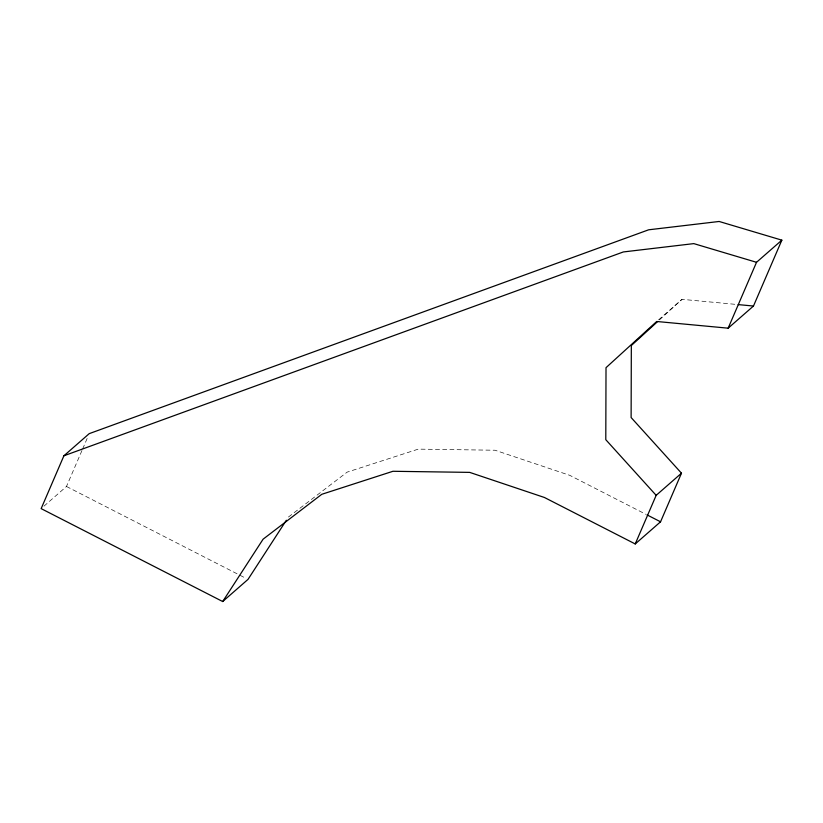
<?xml version="1.0" encoding="UTF-8"?>
<svg xmlns="http://www.w3.org/2000/svg" width="823" height="823" viewBox="0 0 823 823"><rect width="100%" height="100%" fill="white"/><g stroke="black" fill="none" stroke-linecap="round" stroke-linejoin="round"><path stroke-width="0.62" stroke-dasharray="4.12 3.09" d="M43.969 506.166L66.478 486.475L82.156 450.078M82.66 448.905L87.711 437.157M659.49 319.869L682.02 299.335L736.894 304.479M658.575 319.849L682.02 299.335M288.431 517.029L347.1 472.155L418.279 449.132L495.014 450.232L569.783 475.344L645.962 514.334M66.478 486.475L238.886 574.711M240.028 575.298L245.738 578.219"/><path stroke-width="1.23" d="M222.694 601.531L263.103 539.178L321.772 494.304L392.952 471.281L469.686 472.381L544.456 497.493L635.233 543.952L656.168 495.343L605.79 439.688L606.016 367.675L656.692 321.484L728.149 328.182L753.477 306.033L781.85 240.151L719.127 221.469L648.647 229.802L89.234 433.639L63.906 455.788L41.15 508.624L222.694 601.531L248.021 579.382L286.342 520.259M728.149 328.182L756.522 262.3L781.85 240.151M635.233 543.952L660.55 521.803L681.485 473.194L631.118 417.539L631.334 345.526L657.618 321.577M656.168 495.343L681.485 473.194M63.906 455.788L623.33 251.951L693.799 243.618L756.522 262.3M738.169 304.603L753.477 306.033M647.084 514.91L660.55 521.803"/></g></svg>
